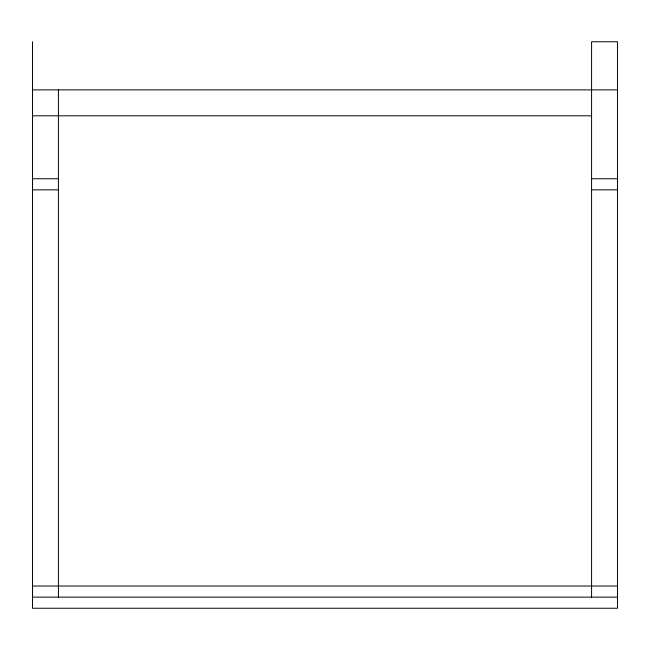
<?xml version="1.0" encoding="UTF-8"?>
<svg xmlns="http://www.w3.org/2000/svg" width="650" height="650" viewBox="0 0 650 650"><rect width="100%" height="100%" fill="white"/><g stroke="black" fill="none" stroke-linecap="round" stroke-linejoin="round"><path stroke-width="0.97" d="M32.5 89.879L617.5 89.879M32.5 115.806L591.581 115.798M32.5 178.75L58.419 178.75M591.581 178.75L617.5 178.75M32.5 189.857L58.419 189.857M591.581 189.857L617.5 189.857M32.5 586.032L617.5 586.032M32.5 597.139L617.5 597.139M591.581 597.139L591.581 41.754L617.5 41.754L617.5 608.246L32.5 608.246L32.5 41.754M58.419 89.887L58.419 597.139"/></g></svg>
